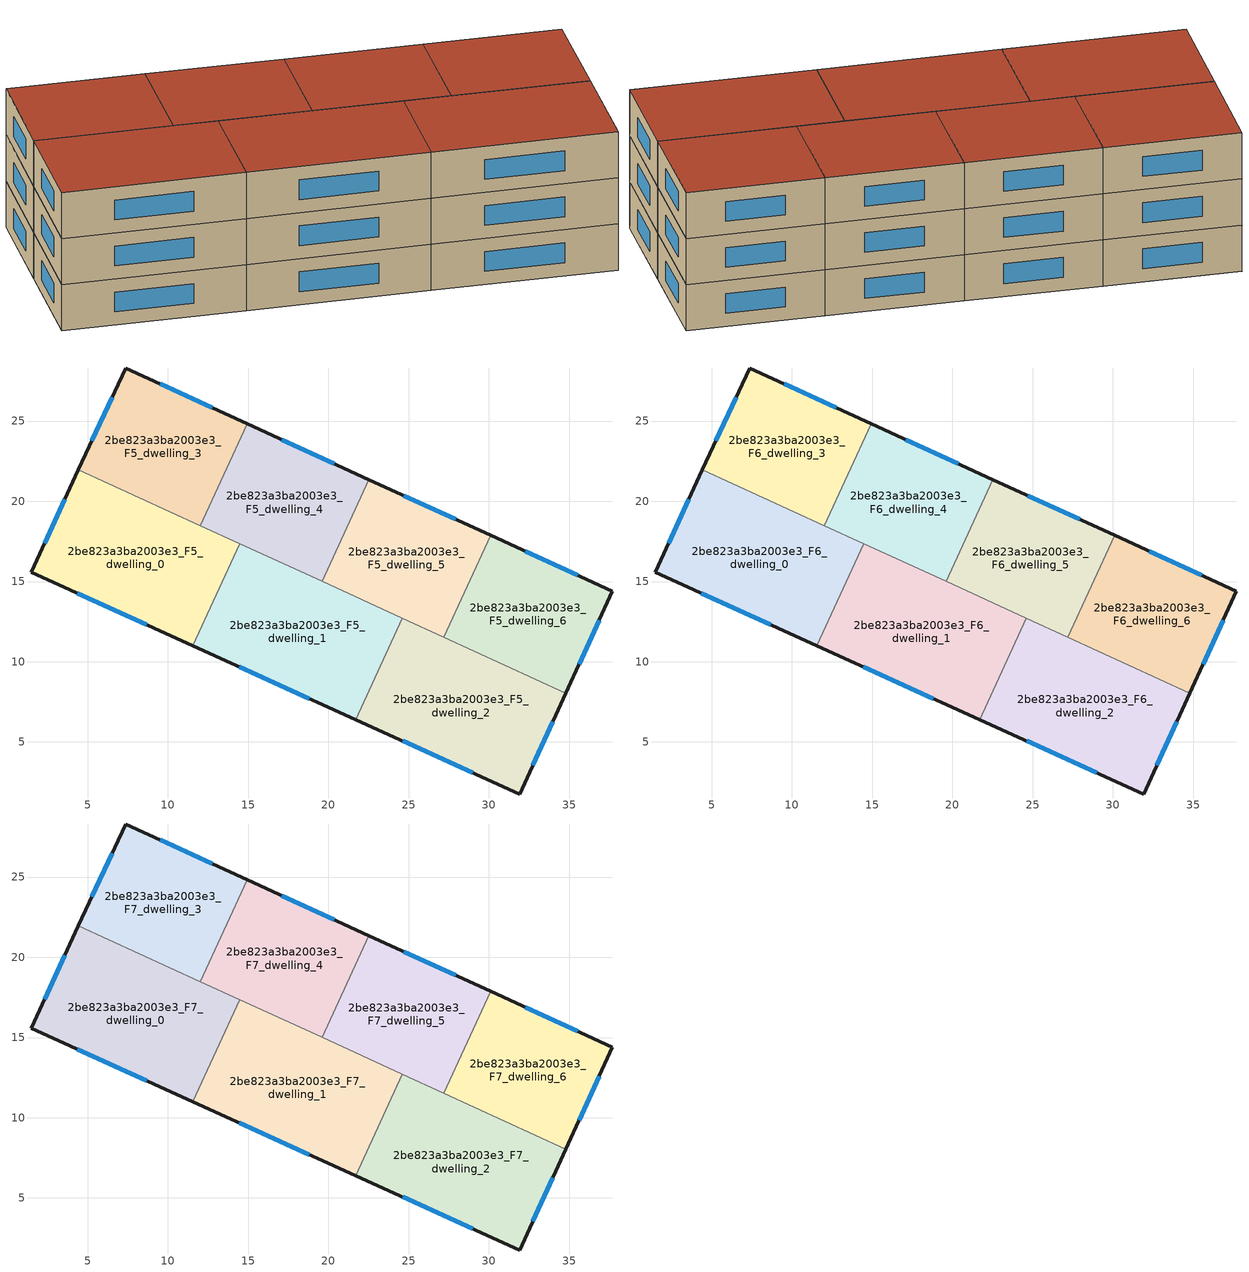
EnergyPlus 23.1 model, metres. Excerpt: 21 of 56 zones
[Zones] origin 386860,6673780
2be823a3ba2003e3_F5_dwelling_0
 floor to 2be823a3ba2003e3_F4_dwelling_0 (EU_floor_Construction): 14.47,17.36 11.55,10.99 1.46,15.56 4.42,21.96 z15
 wall outside (EU_wall_Construction): 4.42,21.96 1.46,15.56 11.55,10.99 z15:18
 wall to 2be823a3ba2003e3_F5_dwelling_1 (EU_wall_Construction): 11.55,10.99 14.47,17.36 z15:18
 wall to 2be823a3ba2003e3_F5_dwelling_3 (EU_wall_Construction): 12.02,18.48 4.42,21.96 z15:18
 wall to 2be823a3ba2003e3_F5_dwelling_4 (EU_wall_Construction): 14.47,17.36 12.02,18.48 z15:18
 window (EU_Window_Construction): 4.35,14.26 8.67,12.3 / 3.58,20.14 2.31,17.39 z15.86:17.14
2be823a3ba2003e3_F5_dwelling_1
 floor to 2be823a3ba2003e3_F4_dwelling_1 (EU_floor_Construction): 24.6,12.71 21.7,6.39 11.55,10.99 14.47,17.36 z15
 wall outside (EU_wall_Construction): 11.55,10.99 21.7,6.39 z15:18
 wall to 2be823a3ba2003e3_F5_dwelling_2 (EU_wall_Construction): 21.7,6.39 24.6,12.71 z15:18
 wall to 2be823a3ba2003e3_F5_dwelling_4 (EU_wall_Construction): 19.61,15 14.47,17.36 z15:18
 wall to 2be823a3ba2003e3_F5_dwelling_5 (EU_wall_Construction): 24.6,12.71 19.61,15 z15:18
 window (EU_Window_Construction): 14.45,9.67 18.8,7.7 z15.86:17.14
2be823a3ba2003e3_F5_dwelling_2
 floor to 2be823a3ba2003e3_F4_dwelling_2 (EU_floor_Construction): 34.8,8.04 31.91,1.75 21.7,6.39 24.6,12.71 z15
 wall outside (EU_wall_Construction): 21.7,6.39 31.91,1.75 34.8,8.04 z15:18
 wall to 2be823a3ba2003e3_F5_dwelling_6 (EU_wall_Construction): 34.8,8.04 27.2,11.52 z15:18
 wall to 2be823a3ba2003e3_F5_dwelling_5 (EU_wall_Construction): 27.2,11.52 24.6,12.71 z15:18
 window (EU_Window_Construction): 32.74,3.55 33.97,6.25 / 24.62,5.06 29,3.08 z15.86:17.14
2be823a3ba2003e3_F5_dwelling_3
 floor to 2be823a3ba2003e3_F4_dwelling_3 (EU_floor_Construction): 14.93,24.83 12.02,18.48 4.42,21.96 7.35,28.31 z15
 wall outside (EU_wall_Construction): 14.93,24.83 7.35,28.31 4.42,21.96 z15:18
 wall to 2be823a3ba2003e3_F5_dwelling_4 (EU_wall_Construction): 12.02,18.48 14.94,24.83 z15:18
 window (EU_Window_Construction): 6.52,26.5 5.26,23.78 / 12.77,25.83 9.52,27.32 z15.86:17.14
2be823a3ba2003e3_F5_dwelling_4
 floor to 2be823a3ba2003e3_F4_dwelling_4 (EU_floor_Construction): 22.53,21.35 19.61,15 12.02,18.48 14.93,24.83 z15
 wall outside (EU_wall_Construction): 22.53,21.35 14.93,24.83 z15:18
 wall to 2be823a3ba2003e3_F5_dwelling_5 (EU_wall_Construction): 19.61,15 22.53,21.35 z15:18
 window (EU_Window_Construction): 20.36,22.35 17.1,23.84 z15.86:17.14
2be823a3ba2003e3_F5_dwelling_5
 floor to 2be823a3ba2003e3_F4_dwelling_5 (EU_floor_Construction): 30.12,17.87 27.2,11.52 19.61,15 22.53,21.35 z15
 wall outside (EU_wall_Construction): 30.12,17.87 22.53,21.35 z15:18
 wall to 2be823a3ba2003e3_F5_dwelling_6 (EU_wall_Construction): 27.21,11.52 30.12,17.87 z15:18
 window (EU_Window_Construction): 27.95,18.87 24.69,20.36 z15.86:17.14
2be823a3ba2003e3_F5_dwelling_6
 floor to 2be823a3ba2003e3_F4_dwelling_6 (EU_floor_Construction): 37.71,14.39 34.8,8.04 27.2,11.52 30.12,17.87 z15
 wall outside (EU_wall_Construction): 34.8,8.04 37.71,14.39 30.12,17.87 z15:18
 window (EU_Window_Construction): 35.54,15.39 32.29,16.88 / 35.63,9.86 36.88,12.58 z15.86:17.14
2be823a3ba2003e3_F6_dwelling_0
 floor to 2be823a3ba2003e3_F5_dwelling_0 (EU_floor_Construction): 14.47,17.36 11.55,10.99 1.46,15.56 4.42,21.96 z18
 wall outside (EU_wall_Construction): 4.42,21.96 1.46,15.56 11.55,10.99 z18:21
 wall to 2be823a3ba2003e3_F6_dwelling_1 (EU_wall_Construction): 11.55,10.99 14.47,17.36 z18:21
 wall to 2be823a3ba2003e3_F6_dwelling_3 (EU_wall_Construction): 12.02,18.48 4.42,21.96 z18:21
 wall to 2be823a3ba2003e3_F6_dwelling_4 (EU_wall_Construction): 14.47,17.36 12.02,18.48 z18:21
 window (EU_Window_Construction): 4.35,14.26 8.67,12.3 / 3.58,20.14 2.31,17.39 z18.86:20.14
2be823a3ba2003e3_F6_dwelling_1
 floor to 2be823a3ba2003e3_F5_dwelling_1 (EU_floor_Construction): 24.6,12.71 21.7,6.39 11.55,10.99 14.47,17.36 z18
 wall outside (EU_wall_Construction): 11.55,10.99 21.7,6.39 z18:21
 wall to 2be823a3ba2003e3_F6_dwelling_2 (EU_wall_Construction): 21.7,6.39 24.6,12.71 z18:21
 wall to 2be823a3ba2003e3_F6_dwelling_4 (EU_wall_Construction): 19.61,15 14.47,17.36 z18:21
 wall to 2be823a3ba2003e3_F6_dwelling_5 (EU_wall_Construction): 24.6,12.71 19.61,15 z18:21
 window (EU_Window_Construction): 14.45,9.67 18.8,7.7 z18.86:20.14
2be823a3ba2003e3_F6_dwelling_2
 floor to 2be823a3ba2003e3_F5_dwelling_2 (EU_floor_Construction): 34.8,8.04 31.91,1.75 21.7,6.39 24.6,12.71 z18
 wall outside (EU_wall_Construction): 21.7,6.39 31.91,1.75 34.8,8.04 z18:21
 wall to 2be823a3ba2003e3_F6_dwelling_6 (EU_wall_Construction): 34.8,8.04 27.2,11.52 z18:21
 wall to 2be823a3ba2003e3_F6_dwelling_5 (EU_wall_Construction): 27.2,11.52 24.6,12.71 z18:21
 window (EU_Window_Construction): 32.74,3.55 33.97,6.25 / 24.62,5.06 29,3.08 z18.86:20.14
2be823a3ba2003e3_F6_dwelling_3
 floor to 2be823a3ba2003e3_F5_dwelling_3 (EU_floor_Construction): 14.93,24.83 12.02,18.48 4.42,21.96 7.35,28.31 z18
 wall outside (EU_wall_Construction): 14.93,24.83 7.35,28.31 4.42,21.96 z18:21
 wall to 2be823a3ba2003e3_F6_dwelling_4 (EU_wall_Construction): 12.02,18.48 14.94,24.83 z18:21
 window (EU_Window_Construction): 6.52,26.5 5.26,23.78 / 12.77,25.83 9.52,27.32 z18.86:20.14
2be823a3ba2003e3_F6_dwelling_4
 floor to 2be823a3ba2003e3_F5_dwelling_4 (EU_floor_Construction): 22.53,21.35 19.61,15 12.02,18.48 14.93,24.83 z18
 wall outside (EU_wall_Construction): 22.53,21.35 14.93,24.83 z18:21
 wall to 2be823a3ba2003e3_F6_dwelling_5 (EU_wall_Construction): 19.61,15 22.53,21.35 z18:21
 window (EU_Window_Construction): 20.36,22.35 17.1,23.84 z18.86:20.14
2be823a3ba2003e3_F6_dwelling_5
 floor to 2be823a3ba2003e3_F5_dwelling_5 (EU_floor_Construction): 30.12,17.87 27.2,11.52 19.61,15 22.53,21.35 z18
 wall outside (EU_wall_Construction): 30.12,17.87 22.53,21.35 z18:21
 wall to 2be823a3ba2003e3_F6_dwelling_6 (EU_wall_Construction): 27.21,11.52 30.12,17.87 z18:21
 window (EU_Window_Construction): 27.95,18.87 24.69,20.36 z18.86:20.14
2be823a3ba2003e3_F6_dwelling_6
 floor to 2be823a3ba2003e3_F5_dwelling_6 (EU_floor_Construction): 37.71,14.39 34.8,8.04 27.2,11.52 30.12,17.87 z18
 wall outside (EU_wall_Construction): 34.8,8.04 37.71,14.39 30.12,17.87 z18:21
 window (EU_Window_Construction): 35.54,15.39 32.29,16.88 / 35.63,9.86 36.88,12.58 z18.86:20.14
2be823a3ba2003e3_F7_dwelling_0
 floor to 2be823a3ba2003e3_F6_dwelling_0 (EU_floor_Construction): 14.47,17.36 11.55,10.99 1.46,15.56 4.42,21.96 z21
 wall outside (EU_wall_Construction): 4.42,21.96 1.46,15.56 11.55,10.99 z21:24
 wall to 2be823a3ba2003e3_F7_dwelling_1 (EU_wall_Construction): 11.55,10.99 14.47,17.36 z21:24
 wall to 2be823a3ba2003e3_F7_dwelling_3 (EU_wall_Construction): 12.02,18.48 4.42,21.96 z21:24
 wall to 2be823a3ba2003e3_F7_dwelling_4 (EU_wall_Construction): 14.47,17.36 12.02,18.48 z21:24
 window (EU_Window_Construction): 4.35,14.26 8.67,12.3 / 3.58,20.14 2.31,17.39 z21.86:23.14
 roof outside (EU_roof_Construction): 11.55,10.99 14.47,17.36 4.42,21.96 1.46,15.56 z24
2be823a3ba2003e3_F7_dwelling_1
 floor to 2be823a3ba2003e3_F6_dwelling_1 (EU_floor_Construction): 24.6,12.71 21.7,6.39 11.55,10.99 14.47,17.36 z21
 wall outside (EU_wall_Construction): 11.55,10.99 21.7,6.39 z21:24
 wall to 2be823a3ba2003e3_F7_dwelling_2 (EU_wall_Construction): 21.7,6.39 24.6,12.71 z21:24
 wall to 2be823a3ba2003e3_F7_dwelling_4 (EU_wall_Construction): 19.61,15 14.47,17.36 z21:24
 wall to 2be823a3ba2003e3_F7_dwelling_5 (EU_wall_Construction): 24.6,12.71 19.61,15 z21:24
 window (EU_Window_Construction): 14.45,9.67 18.8,7.7 z21.86:23.14
 roof outside (EU_roof_Construction): 21.7,6.39 24.6,12.71 14.47,17.36 11.55,10.99 z24
2be823a3ba2003e3_F7_dwelling_2
 floor to 2be823a3ba2003e3_F6_dwelling_2 (EU_floor_Construction): 34.8,8.04 31.91,1.75 21.7,6.39 24.6,12.71 z21
 wall outside (EU_wall_Construction): 21.7,6.39 31.91,1.75 34.8,8.04 z21:24
 wall to 2be823a3ba2003e3_F7_dwelling_6 (EU_wall_Construction): 34.8,8.04 27.2,11.52 z21:24
 wall to 2be823a3ba2003e3_F7_dwelling_5 (EU_wall_Construction): 27.2,11.52 24.6,12.71 z21:24
 window (EU_Window_Construction): 32.74,3.55 33.97,6.25 / 24.62,5.06 29,3.08 z21.86:23.14
 roof outside (EU_roof_Construction): 31.91,1.75 34.8,8.04 24.6,12.71 21.7,6.39 z24
2be823a3ba2003e3_F7_dwelling_3
 floor to 2be823a3ba2003e3_F6_dwelling_3 (EU_floor_Construction): 14.93,24.83 12.02,18.48 4.42,21.96 7.35,28.31 z21
 wall outside (EU_wall_Construction): 14.93,24.83 7.35,28.31 4.42,21.96 z21:24
 wall to 2be823a3ba2003e3_F7_dwelling_4 (EU_wall_Construction): 12.02,18.48 14.94,24.83 z21:24
 window (EU_Window_Construction): 6.52,26.5 5.26,23.78 / 12.77,25.83 9.52,27.32 z21.86:23.14
 roof outside (EU_roof_Construction): 12.02,18.48 14.93,24.83 7.35,28.31 4.42,21.96 z24
2be823a3ba2003e3_F7_dwelling_4
 floor to 2be823a3ba2003e3_F6_dwelling_4 (EU_floor_Construction): 22.53,21.35 19.61,15 12.02,18.48 14.93,24.83 z21
 wall outside (EU_wall_Construction): 22.53,21.35 14.93,24.83 z21:24
 wall to 2be823a3ba2003e3_F7_dwelling_5 (EU_wall_Construction): 19.61,15 22.53,21.35 z21:24
 window (EU_Window_Construction): 20.36,22.35 17.1,23.84 z21.86:23.14
 roof outside (EU_roof_Construction): 19.61,15 22.53,21.35 14.93,24.83 12.02,18.48 z24
2be823a3ba2003e3_F7_dwelling_5
 floor to 2be823a3ba2003e3_F6_dwelling_5 (EU_floor_Construction): 30.12,17.87 27.2,11.52 19.61,15 22.53,21.35 z21
 wall outside (EU_wall_Construction): 30.12,17.87 22.53,21.35 z21:24
 wall to 2be823a3ba2003e3_F7_dwelling_6 (EU_wall_Construction): 27.21,11.52 30.12,17.87 z21:24
 window (EU_Window_Construction): 27.95,18.87 24.69,20.36 z21.86:23.14
 roof outside (EU_roof_Construction): 27.21,11.52 30.12,17.87 22.53,21.35 19.61,15 z24
2be823a3ba2003e3_F7_dwelling_6
 floor to 2be823a3ba2003e3_F6_dwelling_6 (EU_floor_Construction): 37.71,14.39 34.8,8.04 27.2,11.52 30.12,17.87 z21
 wall outside (EU_wall_Construction): 34.8,8.04 37.71,14.39 30.12,17.87 z21:24
 window (EU_Window_Construction): 35.54,15.39 32.29,16.88 / 35.63,9.86 36.88,12.58 z21.86:23.14
 roof outside (EU_roof_Construction): 34.8,8.04 37.71,14.39 30.12,17.87 27.21,11.52 z24
[Building]
EU S2 Campaign: North Axis=0; Terrain=City; Solar Distribution=FullExterior
[Site:Location]
Helsinki-Vantaa.AP: Latitude=60.317; Longitude=24.963; Time Zone=2; Elevation=54.6
[SizingPeriod:WeatherFileDays]
AnnualSizingPeriod: Begin Month=1; Begin Day of Month=1; End Month=12; End Day of Month=31; Day of Week for Start Day=Monday; Use Weather File Daylight Saving Period=No; Use Weather File Rain and Snow Indicators=No
[MATERIAL]
EU_InternalMass_Material: Roughness=MediumRough; Thickness=0.1; Conductivity=1; Density=1800; Specific Heat=900; Thermal Absorptance=0.9; Solar Absorptance=0.7; Visible Absorptance=0.7
[MATERIAL:NOMASS] Roughness=MediumRough; Thermal Absorptance=0.9; Solar Absorptance=0.7; Visible Absorptance=0.7
Name | Thermal Resistance
EU_wall_NoMass | 1.10183
EU_roof_NoMass; EU_floor_NoMass | 1.70606
[WINDOWMATERIAL:SIMPLEGLAZINGSYSTEM]
EU_Window_SimpleGlazing: UFactor=3.11035; Solar Heat Gain Coefficient=0.8; Visible Transmittance=0.8
[CONSTRUCTION]
EU_wall_Construction: EU_wall_NoMass
EU_roof_Construction: EU_roof_NoMass
EU_floor_Construction: EU_floor_NoMass
EU_Window_Construction: EU_Window_SimpleGlazing
EU_InternalMass_Construction: EU_InternalMass_Material
[ZONE] Type=1; Multiplier=1; Ceiling Height=autocalculate; Floor Area=autocalculate; Part of Total Floor Area=Yes
Name | Volume
2be823a3ba2003e3_F5_dwelling_0; 2be823a3ba2003e3_F6_dwelling_0; 2be823a3ba2003e3_F7_dwelling_0 | 233.385
2be823a3ba2003e3_F5_dwelling_1; 2be823a3ba2003e3_F6_dwelling_1; 2be823a3ba2003e3_F7_dwelling_1 | 233.399
2be823a3ba2003e3_F5_dwelling_2; 2be823a3ba2003e3_F6_dwelling_2; 2be823a3ba2003e3_F7_dwelling_2 | 233.4
2be823a3ba2003e3_F5_dwelling_3; 2be823a3ba2003e3_F6_dwelling_3; 2be823a3ba2003e3_F7_dwelling_3 | 175.076
2be823a3ba2003e3_F5_dwelling_4; 2be823a3ba2003e3_F6_dwelling_4; 2be823a3ba2003e3_F7_dwelling_4 | 175.063
2be823a3ba2003e3_F5_dwelling_5; 2be823a3ba2003e3_F6_dwelling_5; 2be823a3ba2003e3_F7_dwelling_5 | 175.062
2be823a3ba2003e3_F5_dwelling_6; 2be823a3ba2003e3_F6_dwelling_6; 2be823a3ba2003e3_F7_dwelling_6 | 175.079
[INTERNALMASS] Construction=EU_InternalMass_Construction
Name | Zone or ZoneList | Surface Area
2be823a3ba2003e3_F5_dwelling_0_EU_InternalMass | 2be823a3ba2003e3_F5_dwelling_0 | 77.7955
2be823a3ba2003e3_F5_dwelling_1_EU_InternalMass | 2be823a3ba2003e3_F5_dwelling_1 | 77.7997
2be823a3ba2003e3_F5_dwelling_2_EU_InternalMass | 2be823a3ba2003e3_F5_dwelling_2 | 77.8001
2be823a3ba2003e3_F5_dwelling_3_EU_InternalMass | 2be823a3ba2003e3_F5_dwelling_3 | 58.3586
2be823a3ba2003e3_F5_dwelling_4_EU_InternalMass | 2be823a3ba2003e3_F5_dwelling_4 | 58.3541
2be823a3ba2003e3_F5_dwelling_5_EU_InternalMass | 2be823a3ba2003e3_F5_dwelling_5 | 58.3541
2be823a3ba2003e3_F5_dwelling_6_EU_InternalMass | 2be823a3ba2003e3_F5_dwelling_6 | 58.3594
2be823a3ba2003e3_F6_dwelling_0_EU_InternalMass | 2be823a3ba2003e3_F6_dwelling_0 | 77.7955
2be823a3ba2003e3_F6_dwelling_1_EU_InternalMass | 2be823a3ba2003e3_F6_dwelling_1 | 77.7997
2be823a3ba2003e3_F6_dwelling_2_EU_InternalMass | 2be823a3ba2003e3_F6_dwelling_2 | 77.8001
2be823a3ba2003e3_F6_dwelling_3_EU_InternalMass | 2be823a3ba2003e3_F6_dwelling_3 | 58.3586
2be823a3ba2003e3_F6_dwelling_4_EU_InternalMass | 2be823a3ba2003e3_F6_dwelling_4 | 58.3541
2be823a3ba2003e3_F6_dwelling_5_EU_InternalMass | 2be823a3ba2003e3_F6_dwelling_5 | 58.3541
2be823a3ba2003e3_F6_dwelling_6_EU_InternalMass | 2be823a3ba2003e3_F6_dwelling_6 | 58.3594
2be823a3ba2003e3_F7_dwelling_0_EU_InternalMass | 2be823a3ba2003e3_F7_dwelling_0 | 77.7955
2be823a3ba2003e3_F7_dwelling_1_EU_InternalMass | 2be823a3ba2003e3_F7_dwelling_1 | 77.7997
2be823a3ba2003e3_F7_dwelling_2_EU_InternalMass | 2be823a3ba2003e3_F7_dwelling_2 | 77.8001
2be823a3ba2003e3_F7_dwelling_3_EU_InternalMass | 2be823a3ba2003e3_F7_dwelling_3 | 58.3586
2be823a3ba2003e3_F7_dwelling_4_EU_InternalMass | 2be823a3ba2003e3_F7_dwelling_4 | 58.3541
2be823a3ba2003e3_F7_dwelling_5_EU_InternalMass | 2be823a3ba2003e3_F7_dwelling_5 | 58.3541
2be823a3ba2003e3_F7_dwelling_6_EU_InternalMass | 2be823a3ba2003e3_F7_dwelling_6 | 58.3594
[OTHEREQUIPMENT] Fuel Type=Electricity; Design Level Calculation Method=Watts/Area; Power per Zone Floor Area=1; Fraction Latent=0; Fraction Radiant=0; Fraction Lost=0; Carbon Dioxide Generation Rate=0; EndUse Subcategory=EU_Step8_InternalGains
Name | Zone or ZoneList or Space or SpaceList | Schedule
EU_Step8_InternalGain_2be823a3ba2003e3_F5_dwelling_0_f000 | 2be823a3ba2003e3_F5_dwelling_0 | EU_Step8_GainSchedule_2be823a3ba2003e3_F5_dwelling_0_f000
EU_Step8_InternalGain_2be823a3ba2003e3_F5_dwelling_1_f000 | 2be823a3ba2003e3_F5_dwelling_1 | EU_Step8_GainSchedule_2be823a3ba2003e3_F5_dwelling_1_f000
EU_Step8_InternalGain_2be823a3ba2003e3_F5_dwelling_2_f000 | 2be823a3ba2003e3_F5_dwelling_2 | EU_Step8_GainSchedule_2be823a3ba2003e3_F5_dwelling_2_f000
EU_Step8_InternalGain_2be823a3ba2003e3_F5_dwelling_3_f000 | 2be823a3ba2003e3_F5_dwelling_3 | EU_Step8_GainSchedule_2be823a3ba2003e3_F5_dwelling_3_f000
EU_Step8_InternalGain_2be823a3ba2003e3_F5_dwelling_4_f000 | 2be823a3ba2003e3_F5_dwelling_4 | EU_Step8_GainSchedule_2be823a3ba2003e3_F5_dwelling_4_f000
EU_Step8_InternalGain_2be823a3ba2003e3_F5_dwelling_5_f000 | 2be823a3ba2003e3_F5_dwelling_5 | EU_Step8_GainSchedule_2be823a3ba2003e3_F5_dwelling_5_f000
EU_Step8_InternalGain_2be823a3ba2003e3_F5_dwelling_6_f000 | 2be823a3ba2003e3_F5_dwelling_6 | EU_Step8_GainSchedule_2be823a3ba2003e3_F5_dwelling_6_f000
EU_Step8_InternalGain_2be823a3ba2003e3_F6_dwelling_0_f000 | 2be823a3ba2003e3_F6_dwelling_0 | EU_Step8_GainSchedule_2be823a3ba2003e3_F6_dwelling_0_f000
EU_Step8_InternalGain_2be823a3ba2003e3_F6_dwelling_1_f000 | 2be823a3ba2003e3_F6_dwelling_1 | EU_Step8_GainSchedule_2be823a3ba2003e3_F6_dwelling_1_f000
EU_Step8_InternalGain_2be823a3ba2003e3_F6_dwelling_2_f000 | 2be823a3ba2003e3_F6_dwelling_2 | EU_Step8_GainSchedule_2be823a3ba2003e3_F6_dwelling_2_f000
EU_Step8_InternalGain_2be823a3ba2003e3_F6_dwelling_3_f000 | 2be823a3ba2003e3_F6_dwelling_3 | EU_Step8_GainSchedule_2be823a3ba2003e3_F6_dwelling_3_f000
EU_Step8_InternalGain_2be823a3ba2003e3_F6_dwelling_4_f000 | 2be823a3ba2003e3_F6_dwelling_4 | EU_Step8_GainSchedule_2be823a3ba2003e3_F6_dwelling_4_f000
EU_Step8_InternalGain_2be823a3ba2003e3_F6_dwelling_5_f000 | 2be823a3ba2003e3_F6_dwelling_5 | EU_Step8_GainSchedule_2be823a3ba2003e3_F6_dwelling_5_f000
EU_Step8_InternalGain_2be823a3ba2003e3_F6_dwelling_6_f000 | 2be823a3ba2003e3_F6_dwelling_6 | EU_Step8_GainSchedule_2be823a3ba2003e3_F6_dwelling_6_f000
EU_Step8_InternalGain_2be823a3ba2003e3_F7_dwelling_0_f000 | 2be823a3ba2003e3_F7_dwelling_0 | EU_Step8_GainSchedule_2be823a3ba2003e3_F7_dwelling_0_f000
EU_Step8_InternalGain_2be823a3ba2003e3_F7_dwelling_1_f000 | 2be823a3ba2003e3_F7_dwelling_1 | EU_Step8_GainSchedule_2be823a3ba2003e3_F7_dwelling_1_f000
EU_Step8_InternalGain_2be823a3ba2003e3_F7_dwelling_2_f000 | 2be823a3ba2003e3_F7_dwelling_2 | EU_Step8_GainSchedule_2be823a3ba2003e3_F7_dwelling_2_f000
EU_Step8_InternalGain_2be823a3ba2003e3_F7_dwelling_3_f000 | 2be823a3ba2003e3_F7_dwelling_3 | EU_Step8_GainSchedule_2be823a3ba2003e3_F7_dwelling_3_f000
EU_Step8_InternalGain_2be823a3ba2003e3_F7_dwelling_4_f000 | 2be823a3ba2003e3_F7_dwelling_4 | EU_Step8_GainSchedule_2be823a3ba2003e3_F7_dwelling_4_f000
EU_Step8_InternalGain_2be823a3ba2003e3_F7_dwelling_5_f000 | 2be823a3ba2003e3_F7_dwelling_5 | EU_Step8_GainSchedule_2be823a3ba2003e3_F7_dwelling_5_f000
EU_Step8_InternalGain_2be823a3ba2003e3_F7_dwelling_6_f000 | 2be823a3ba2003e3_F7_dwelling_6 | EU_Step8_GainSchedule_2be823a3ba2003e3_F7_dwelling_6_f000
[ZONEVENTILATION:DESIGNFLOWRATE] Schedule=EU_AlwaysOn; Design Flow Rate Calculation Method=AirChanges/Hour; Air Changes per Hour=0.756316; Ventilation Type=Natural; Fan Pressure Rise=0; Fan Total Efficiency=1; Constant Term Coefficient=1; Temperature Term Coefficient=0; Velocity Term Coefficient=0; Velocity Squared Term Coefficient=0; Minimum Indoor Temperature=-100; Maximum Indoor Temperature=100; Delta Temperature=-100; Minimum Outdoor Temperature=-100; Maximum Outdoor Temperature=100; Maximum Wind Speed=40
Name | Zone or ZoneList or Space or SpaceList
EU_ConstantAir_2be823a3ba2003e3_F5_dwelling_0 | 2be823a3ba2003e3_F5_dwelling_0
EU_ConstantAir_2be823a3ba2003e3_F5_dwelling_1 | 2be823a3ba2003e3_F5_dwelling_1
EU_ConstantAir_2be823a3ba2003e3_F5_dwelling_2 | 2be823a3ba2003e3_F5_dwelling_2
EU_ConstantAir_2be823a3ba2003e3_F5_dwelling_3 | 2be823a3ba2003e3_F5_dwelling_3
EU_ConstantAir_2be823a3ba2003e3_F5_dwelling_4 | 2be823a3ba2003e3_F5_dwelling_4
EU_ConstantAir_2be823a3ba2003e3_F5_dwelling_5 | 2be823a3ba2003e3_F5_dwelling_5
EU_ConstantAir_2be823a3ba2003e3_F5_dwelling_6 | 2be823a3ba2003e3_F5_dwelling_6
EU_ConstantAir_2be823a3ba2003e3_F6_dwelling_0 | 2be823a3ba2003e3_F6_dwelling_0
EU_ConstantAir_2be823a3ba2003e3_F6_dwelling_1 | 2be823a3ba2003e3_F6_dwelling_1
EU_ConstantAir_2be823a3ba2003e3_F6_dwelling_2 | 2be823a3ba2003e3_F6_dwelling_2
EU_ConstantAir_2be823a3ba2003e3_F6_dwelling_3 | 2be823a3ba2003e3_F6_dwelling_3
EU_ConstantAir_2be823a3ba2003e3_F6_dwelling_4 | 2be823a3ba2003e3_F6_dwelling_4
EU_ConstantAir_2be823a3ba2003e3_F6_dwelling_5 | 2be823a3ba2003e3_F6_dwelling_5
EU_ConstantAir_2be823a3ba2003e3_F6_dwelling_6 | 2be823a3ba2003e3_F6_dwelling_6
EU_ConstantAir_2be823a3ba2003e3_F7_dwelling_0 | 2be823a3ba2003e3_F7_dwelling_0
EU_ConstantAir_2be823a3ba2003e3_F7_dwelling_1 | 2be823a3ba2003e3_F7_dwelling_1
EU_ConstantAir_2be823a3ba2003e3_F7_dwelling_2 | 2be823a3ba2003e3_F7_dwelling_2
EU_ConstantAir_2be823a3ba2003e3_F7_dwelling_3 | 2be823a3ba2003e3_F7_dwelling_3
EU_ConstantAir_2be823a3ba2003e3_F7_dwelling_4 | 2be823a3ba2003e3_F7_dwelling_4
EU_ConstantAir_2be823a3ba2003e3_F7_dwelling_5 | 2be823a3ba2003e3_F7_dwelling_5
EU_ConstantAir_2be823a3ba2003e3_F7_dwelling_6 | 2be823a3ba2003e3_F7_dwelling_6
[HVACTEMPLATE:THERMOSTAT] Constant Heating Setpoint=20; Constant Cooling Setpoint=50
EU_HeatOnly_2be823a3ba2003e3_F0_dwelling_0; EU_HeatOnly_2be823a3ba2003e3_F0_dwelling_1; EU_HeatOnly_2be823a3ba2003e3_F0_dwelling_2; EU_HeatOnly_2be823a3ba2003e3_F0_dwelling_3; EU_HeatOnly_2be823a3ba2003e3_F0_dwelling_4; EU_HeatOnly_2be823a3ba2003e3_F0_dwelling_5; EU_HeatOnly_2be823a3ba2003e3_F0_dwelling_6; EU_HeatOnly_2be823a3ba2003e3_F1_dwelling_0; EU_HeatOnly_2be823a3ba2003e3_F1_dwelling_1; EU_HeatOnly_2be823a3ba2003e3_F1_dwelling_2; EU_HeatOnly_2be823a3ba2003e3_F1_dwelling_3; EU_HeatOnly_2be823a3ba2003e3_F1_dwelling_4; EU_HeatOnly_2be823a3ba2003e3_F1_dwelling_5; EU_HeatOnly_2be823a3ba2003e3_F1_dwelling_6; EU_HeatOnly_2be823a3ba2003e3_F2_dwelling_0; EU_HeatOnly_2be823a3ba2003e3_F2_dwelling_1; EU_HeatOnly_2be823a3ba2003e3_F2_dwelling_2; EU_HeatOnly_2be823a3ba2003e3_F2_dwelling_3; EU_HeatOnly_2be823a3ba2003e3_F2_dwelling_4; EU_HeatOnly_2be823a3ba2003e3_F2_dwelling_5; EU_HeatOnly_2be823a3ba2003e3_F2_dwelling_6; EU_HeatOnly_2be823a3ba2003e3_F3_dwelling_0; EU_HeatOnly_2be823a3ba2003e3_F3_dwelling_1; EU_HeatOnly_2be823a3ba2003e3_F3_dwelling_2; EU_HeatOnly_2be823a3ba2003e3_F3_dwelling_3; EU_HeatOnly_2be823a3ba2003e3_F3_dwelling_4; EU_HeatOnly_2be823a3ba2003e3_F3_dwelling_5; EU_HeatOnly_2be823a3ba2003e3_F3_dwelling_6; EU_HeatOnly_2be823a3ba2003e3_F4_dwelling_0; EU_HeatOnly_2be823a3ba2003e3_F4_dwelling_1; EU_HeatOnly_2be823a3ba2003e3_F4_dwelling_2; EU_HeatOnly_2be823a3ba2003e3_F4_dwelling_3; EU_HeatOnly_2be823a3ba2003e3_F4_dwelling_4; EU_HeatOnly_2be823a3ba2003e3_F4_dwelling_5; EU_HeatOnly_2be823a3ba2003e3_F4_dwelling_6; EU_HeatOnly_2be823a3ba2003e3_F5_dwelling_0; EU_HeatOnly_2be823a3ba2003e3_F5_dwelling_1; EU_HeatOnly_2be823a3ba2003e3_F5_dwelling_2; EU_HeatOnly_2be823a3ba2003e3_F5_dwelling_3; EU_HeatOnly_2be823a3ba2003e3_F5_dwelling_4; EU_HeatOnly_2be823a3ba2003e3_F5_dwelling_5; EU_HeatOnly_2be823a3ba2003e3_F5_dwelling_6; EU_HeatOnly_2be823a3ba2003e3_F6_dwelling_0; EU_HeatOnly_2be823a3ba2003e3_F6_dwelling_1; EU_HeatOnly_2be823a3ba2003e3_F6_dwelling_2; EU_HeatOnly_2be823a3ba2003e3_F6_dwelling_3; EU_HeatOnly_2be823a3ba2003e3_F6_dwelling_4; EU_HeatOnly_2be823a3ba2003e3_F6_dwelling_5; EU_HeatOnly_2be823a3ba2003e3_F6_dwelling_6; EU_HeatOnly_2be823a3ba2003e3_F7_dwelling_0; EU_HeatOnly_2be823a3ba2003e3_F7_dwelling_1; EU_HeatOnly_2be823a3ba2003e3_F7_dwelling_2; EU_HeatOnly_2be823a3ba2003e3_F7_dwelling_3; EU_HeatOnly_2be823a3ba2003e3_F7_dwelling_4; EU_HeatOnly_2be823a3ba2003e3_F7_dwelling_5; EU_HeatOnly_2be823a3ba2003e3_F7_dwelling_6
[HVACTEMPLATE:ZONE:IDEALLOADSAIRSYSTEM] System Availability Schedule=EU_AlwaysOn; Maximum Heating Supply Air Temperature=50; Minimum Cooling Supply Air Temperature=13; Maximum Heating Supply Air Humidity Ratio=0.0156; Minimum Cooling Supply Air Humidity Ratio=0.0077; Heating Limit=NoLimit; Cooling Limit=NoLimit; Heating Availability Schedule=EU_AlwaysOn; Cooling Availability Schedule=EU_CoolingOff; Dehumidification Control Type=ConstantSensibleHeatRatio; Cooling Sensible Heat Ratio=0.7; Dehumidification Setpoint=60; Humidification Control Type=None; Humidification Setpoint=30; Outdoor Air Method=None; Outdoor Air Flow Rate per Person=0.00944; Outdoor Air Flow Rate per Zone Floor Area=0; Outdoor Air Flow Rate per Zone=0; Demand Controlled Ventilation Type=None; Outdoor Air Economizer Type=NoEconomizer; Heat Recovery Type=None; Sensible Heat Recovery Effectiveness=0.7; Latent Heat Recovery Effectiveness=0.65
Name | Template Thermostat
2be823a3ba2003e3_F5_dwelling_0 | EU_HeatOnly_2be823a3ba2003e3_F5_dwelling_0
2be823a3ba2003e3_F5_dwelling_1 | EU_HeatOnly_2be823a3ba2003e3_F5_dwelling_1
2be823a3ba2003e3_F5_dwelling_2 | EU_HeatOnly_2be823a3ba2003e3_F5_dwelling_2
2be823a3ba2003e3_F5_dwelling_3 | EU_HeatOnly_2be823a3ba2003e3_F5_dwelling_3
2be823a3ba2003e3_F5_dwelling_4 | EU_HeatOnly_2be823a3ba2003e3_F5_dwelling_4
2be823a3ba2003e3_F5_dwelling_5 | EU_HeatOnly_2be823a3ba2003e3_F5_dwelling_5
2be823a3ba2003e3_F5_dwelling_6 | EU_HeatOnly_2be823a3ba2003e3_F5_dwelling_6
2be823a3ba2003e3_F6_dwelling_0 | EU_HeatOnly_2be823a3ba2003e3_F6_dwelling_0
2be823a3ba2003e3_F6_dwelling_1 | EU_HeatOnly_2be823a3ba2003e3_F6_dwelling_1
2be823a3ba2003e3_F6_dwelling_2 | EU_HeatOnly_2be823a3ba2003e3_F6_dwelling_2
2be823a3ba2003e3_F6_dwelling_3 | EU_HeatOnly_2be823a3ba2003e3_F6_dwelling_3
2be823a3ba2003e3_F6_dwelling_4 | EU_HeatOnly_2be823a3ba2003e3_F6_dwelling_4
2be823a3ba2003e3_F6_dwelling_5 | EU_HeatOnly_2be823a3ba2003e3_F6_dwelling_5
2be823a3ba2003e3_F6_dwelling_6 | EU_HeatOnly_2be823a3ba2003e3_F6_dwelling_6
2be823a3ba2003e3_F7_dwelling_0 | EU_HeatOnly_2be823a3ba2003e3_F7_dwelling_0
2be823a3ba2003e3_F7_dwelling_1 | EU_HeatOnly_2be823a3ba2003e3_F7_dwelling_1
2be823a3ba2003e3_F7_dwelling_2 | EU_HeatOnly_2be823a3ba2003e3_F7_dwelling_2
2be823a3ba2003e3_F7_dwelling_3 | EU_HeatOnly_2be823a3ba2003e3_F7_dwelling_3
2be823a3ba2003e3_F7_dwelling_4 | EU_HeatOnly_2be823a3ba2003e3_F7_dwelling_4
2be823a3ba2003e3_F7_dwelling_5 | EU_HeatOnly_2be823a3ba2003e3_F7_dwelling_5
2be823a3ba2003e3_F7_dwelling_6 | EU_HeatOnly_2be823a3ba2003e3_F7_dwelling_6
[SIZING:ZONE] Zone Cooling Design Supply Air Temperature Input Method=SupplyAirTemperature; Zone Cooling Design Supply Air Temperature=13; Zone Heating Design Supply Air Temperature Input Method=SupplyAirTemperature; Zone Heating Design Supply Air Temperature=50; Zone Cooling Design Supply Air Humidity Ratio=0.008; Zone Heating Design Supply Air Humidity Ratio=0.008; Cooling Design Air Flow Method=DesignDay; Cooling Design Air Flow Rate=0; Cooling Minimum Air Flow per Zone Floor Area=0.000762; Cooling Minimum Air Flow=0; Cooling Minimum Air Flow Fraction=0.2; Heating Design Air Flow Method=DesignDay; Heating Design Air Flow Rate=0; Heating Maximum Air Flow per Zone Floor Area=0.002032; Heating Maximum Air Flow=0.141576; Heating Maximum Air Flow Fraction=0.3; Account for Dedicated Outdoor Air System=No; Dedicated Outdoor Air System Control Strategy=NeutralSupplyAir; Dedicated Outdoor Air Low Setpoint Temperature for Design=autosize; Dedicated Outdoor Air High Setpoint Temperature for Design=autosize; Zone Load Sizing Method=Sensible Load Only No Latent Load; Zone Latent Cooling Design Supply Air Humidity Ratio Input Method=HumidityRatioDifference; Zone Cooling Design Supply Air Humidity Ratio Difference=0.005; Zone Latent Heating Design Supply Air Humidity Ratio Input Method=HumidityRatioDifference; Zone Humidification Design Supply Air Humidity Ratio Difference=0.005
2be823a3ba2003e3_F5_dwelling_0; 2be823a3ba2003e3_F5_dwelling_1; 2be823a3ba2003e3_F5_dwelling_2; 2be823a3ba2003e3_F5_dwelling_3; 2be823a3ba2003e3_F5_dwelling_4; 2be823a3ba2003e3_F5_dwelling_5; 2be823a3ba2003e3_F5_dwelling_6; 2be823a3ba2003e3_F6_dwelling_0; 2be823a3ba2003e3_F6_dwelling_1; 2be823a3ba2003e3_F6_dwelling_2; 2be823a3ba2003e3_F6_dwelling_3; 2be823a3ba2003e3_F6_dwelling_4; 2be823a3ba2003e3_F6_dwelling_5; 2be823a3ba2003e3_F6_dwelling_6; 2be823a3ba2003e3_F7_dwelling_0; 2be823a3ba2003e3_F7_dwelling_1; 2be823a3ba2003e3_F7_dwelling_2; 2be823a3ba2003e3_F7_dwelling_3; 2be823a3ba2003e3_F7_dwelling_4; 2be823a3ba2003e3_F7_dwelling_5; 2be823a3ba2003e3_F7_dwelling_6
[SCHEDULE:CONSTANT]
Name | Hourly Value
EU_AlwaysOn | 1
EU_CoolingOff | 0
[SCHEDULE:FILE] Column Number=1; Rows to Skip at Top=0; Number of Hours of Data=8760; Column Separator=Comma; Interpolate to Timestep=No; Minutes per Item=60; Adjust Schedule for Daylight Savings=Yes
Name | File
EU_Step8_GainSchedule_2be823a3ba2003e3_F5_dwelling_0_f000 | ../../schedules/2be823a3ba2003e3/2be823a3ba2003e3_F5_dwelling_0_f000_gain.csv
EU_Step8_GainSchedule_2be823a3ba2003e3_F5_dwelling_1_f000 | ../../schedules/2be823a3ba2003e3/2be823a3ba2003e3_F5_dwelling_1_f000_gain.csv
EU_Step8_GainSchedule_2be823a3ba2003e3_F5_dwelling_2_f000 | ../../schedules/2be823a3ba2003e3/2be823a3ba2003e3_F5_dwelling_2_f000_gain.csv
EU_Step8_GainSchedule_2be823a3ba2003e3_F5_dwelling_3_f000 | ../../schedules/2be823a3ba2003e3/2be823a3ba2003e3_F5_dwelling_3_f000_gain.csv
EU_Step8_GainSchedule_2be823a3ba2003e3_F5_dwelling_4_f000 | ../../schedules/2be823a3ba2003e3/2be823a3ba2003e3_F5_dwelling_4_f000_gain.csv
EU_Step8_GainSchedule_2be823a3ba2003e3_F5_dwelling_5_f000 | ../../schedules/2be823a3ba2003e3/2be823a3ba2003e3_F5_dwelling_5_f000_gain.csv
EU_Step8_GainSchedule_2be823a3ba2003e3_F5_dwelling_6_f000 | ../../schedules/2be823a3ba2003e3/2be823a3ba2003e3_F5_dwelling_6_f000_gain.csv
EU_Step8_GainSchedule_2be823a3ba2003e3_F6_dwelling_0_f000 | ../../schedules/2be823a3ba2003e3/2be823a3ba2003e3_F6_dwelling_0_f000_gain.csv
EU_Step8_GainSchedule_2be823a3ba2003e3_F6_dwelling_1_f000 | ../../schedules/2be823a3ba2003e3/2be823a3ba2003e3_F6_dwelling_1_f000_gain.csv
EU_Step8_GainSchedule_2be823a3ba2003e3_F6_dwelling_2_f000 | ../../schedules/2be823a3ba2003e3/2be823a3ba2003e3_F6_dwelling_2_f000_gain.csv
EU_Step8_GainSchedule_2be823a3ba2003e3_F6_dwelling_3_f000 | ../../schedules/2be823a3ba2003e3/2be823a3ba2003e3_F6_dwelling_3_f000_gain.csv
EU_Step8_GainSchedule_2be823a3ba2003e3_F6_dwelling_4_f000 | ../../schedules/2be823a3ba2003e3/2be823a3ba2003e3_F6_dwelling_4_f000_gain.csv
EU_Step8_GainSchedule_2be823a3ba2003e3_F6_dwelling_5_f000 | ../../schedules/2be823a3ba2003e3/2be823a3ba2003e3_F6_dwelling_5_f000_gain.csv
EU_Step8_GainSchedule_2be823a3ba2003e3_F6_dwelling_6_f000 | ../../schedules/2be823a3ba2003e3/2be823a3ba2003e3_F6_dwelling_6_f000_gain.csv
EU_Step8_GainSchedule_2be823a3ba2003e3_F7_dwelling_0_f000 | ../../schedules/2be823a3ba2003e3/2be823a3ba2003e3_F7_dwelling_0_f000_gain.csv
EU_Step8_GainSchedule_2be823a3ba2003e3_F7_dwelling_1_f000 | ../../schedules/2be823a3ba2003e3/2be823a3ba2003e3_F7_dwelling_1_f000_gain.csv
EU_Step8_GainSchedule_2be823a3ba2003e3_F7_dwelling_2_f000 | ../../schedules/2be823a3ba2003e3/2be823a3ba2003e3_F7_dwelling_2_f000_gain.csv
EU_Step8_GainSchedule_2be823a3ba2003e3_F7_dwelling_3_f000 | ../../schedules/2be823a3ba2003e3/2be823a3ba2003e3_F7_dwelling_3_f000_gain.csv
EU_Step8_GainSchedule_2be823a3ba2003e3_F7_dwelling_4_f000 | ../../schedules/2be823a3ba2003e3/2be823a3ba2003e3_F7_dwelling_4_f000_gain.csv
EU_Step8_GainSchedule_2be823a3ba2003e3_F7_dwelling_5_f000 | ../../schedules/2be823a3ba2003e3/2be823a3ba2003e3_F7_dwelling_5_f000_gain.csv
EU_Step8_GainSchedule_2be823a3ba2003e3_F7_dwelling_6_f000 | ../../schedules/2be823a3ba2003e3/2be823a3ba2003e3_F7_dwelling_6_f000_gain.csv
